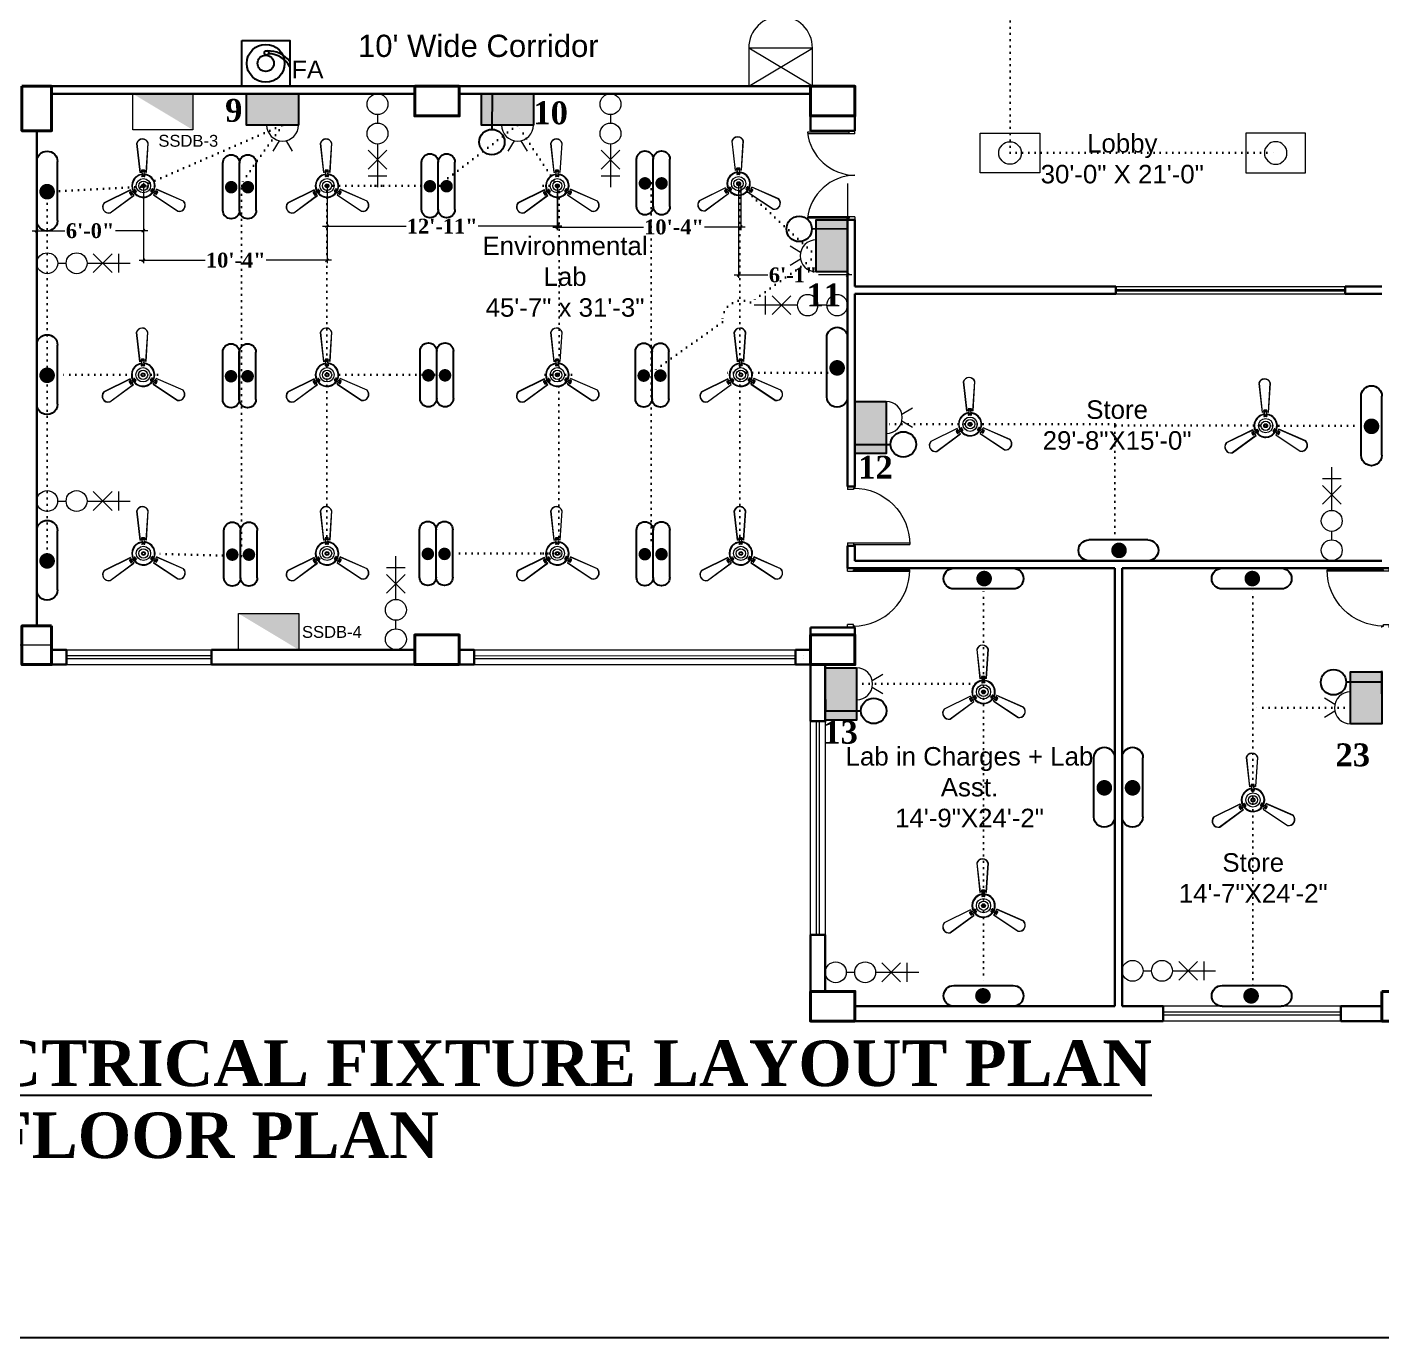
# Model space of a CAD drawing. Header units: inches. Extents: x -12 to 20935469, y -1604 to 24729220.
# Drawn here: x 20824225 to 20825139, y 24660255 to 24661139 of the extents above; entities that cross this region are included whole.
import ezdxf

# ---------------------------------------------------------------- set-up
doc = ezdxf.new("R2010")
doc.units = ezdxf.units.IN
doc.header["$LTSCALE"] = 0.03
doc.header["$MEASUREMENT"] = 0
doc.header["$PDMODE"] = 32
doc.header["$PDSIZE"] = 15
for name, pattern in [('ACAD_ISO02W100', [15, 12, -3]), ('ACAD_ISO08W100', [36, 24, -3, 6, -3]), ('DOT', [0.25, 0, -0.25])]:
    doc.linetypes.add(name, pattern=pattern)
for name, color, linetype, lineweight in [('0-elect.fixture-3 fan', 200, 'Continuous', 20), ('2', 7, 'Continuous', 9), ('CL BOX', 90, 'ACAD_ISO02W100', 0), ('column', 1, 'Continuous', 40), ('Dimiention', 75, 'Continuous', 18), ('Door', 7, 'Continuous', 18), ('DOUBLE LIGHT', 210, 'Continuous', 0), ('E-CF', 4, 'Continuous', 30), ('Grid Line', 252, 'Continuous', 18), ('line', 7, 'Continuous', 9), ('Main Wall', 7, 'Continuous', 30), ('wind.', 150, 'Continuous', 20)]:
    doc.layers.add(name, color=color, linetype=linetype, lineweight=lineweight)
for name, color, linetype in [('DIM TEXT 2025', 7, 'Continuous'), ('fire alarm', 10, 'Continuous'), ('FUR', 251, 'Continuous'), ('H', 154, 'Continuous'), ('QP TEX', 7, 'Continuous'), ('SB TEXT', 215, 'DOT'), ('SSDB TXT', 7, 'Continuous'), ('TEXT', 7, 'Continuous'), ('w', 188, 'DOT')]:
    doc.layers.add(name, color=color, linetype=linetype)
doc.styles.add('2', font='swisscl.ttf')
doc.styles.add('RomanS', font='arial.ttf', dxfattribs={"height": 12})
doc.styles.get("Standard").update_dxf_attribs({"font": 'timesbd.ttf'})
doc.dimstyles.new('Standard 8', dxfattribs={"dimtxt": 7, "dimasz": 2, "dimexe": 2, "dimexo": 2, "dimgap": 2, "dimtad": 0, "dimdec": 0, "dimzin": 3, "dimdsep": 46, "dimlunit": 4, "dimtxsty": 'Standard', "dimblk": 'OBLIQUE', "dimcen": 3, "dimdle": 3, "dimclrd": 256, "dimclre": 256, "dimclrt": 256, "dimadec": 0, "dimazin": 0, "dimtfac": 1, "dimtdec": 0, "dimtix": 1, "dimtofl": 0, "dimtmove": 0, "dimatfit": 0, "dimldrblk": 'OBLIQUE', "dimfxl": 1, "dimtolj": 1, "dimtzin": 0, "dimlwd": -1, "dimlwe": -1, "dimarcsym": 0})

# ---------------------------------------------------------------- blocks, each defined once
blk = doc.blocks.new('$D40')
at = {"layer": 'Door'}
for p, q in [((1, 4), (1, 42)), ((2, 0), (2, 41.99)), ((1, 5), (0, 5)), ((2, 0), (0, 0)), ((2, 4), (1, 4)), ((39, 4), (38, 4)), ((38, 4), (38, 0)), ((40, 0), (38, 0)), ((40, 5), (38.99, 5)), ((39, 5), (39, 4))]:
    blk.add_line(p, q, dxfattribs=at)
blk.add_arc((1, 4), 38, 0, 90, dxfattribs=at)
blk = doc.blocks.new('A$C36295410')
at = {"layer": 'Door'}
for p, q in [((1, 4), (1, 32)), ((2, 0), (2, 31.98)), ((58, 0), (58, 31.98)), ((59, 4), (59, 32)), ((1, 5), (0, 5)), ((2, 4), (1, 4)), ((58, 4), (59, 4)), ((59, 5), (60, 5)), ((2, 0), (0, 0)), ((58, 0), (60, 0))]:
    blk.add_line(p, q, dxfattribs=at)
for centre, start, end in [((-2.53, -0.34), 0.59063, 83.77826), ((62.53, -0.34), 96.22174, 179.40937)]:
    blk.add_arc(centre, 32.53, start, end, dxfattribs=at)
blk = doc.blocks.new('GRID')
at = {"layer": 'Grid Line', "color": 252, "linetype": 'ACAD_ISO08W100', "lineweight": 9, "ltscale": 80, "true_color": 0x939598}
blk.add_line((20820332.25, 24638499.48), (20819943.28, 24638499.48), dxfattribs=at)
blk = doc.blocks.new('E-CF')
at = {"layer": '0-elect.fixture-3 fan', "color": 230, "linetype": 'ByBlock', "lineweight": 13, "ltscale": 5}
for p, q in [((-1.45, 6.53), (-2.38, 20.87)), ((-1.35, 6.55), (-2.29, 20.85)), ((3.24, 20.73), (1.65, 6.48)), ((3.34, 20.73), (1.74, 6.45)), ((-19.63, -7.46), (-6.46, -1.71)), ((-19.57, -7.54), (-6.43, -1.8)), ((-4.99, -4.44), (-16.92, -12.4)), ((-4.93, -4.51), (-16.88, -12.49)), ((16.28, -13.26), (4.71, -4.73)), ((16.32, -13.17), (4.78, -4.66)), ((6.34, -2.1), (19.2, -8.44)), ((6.37, -2.01), (19.25, -8.36))]:
    blk.add_line(p, q, dxfattribs=at)
at = {"layer": '0-elect.fixture-3 fan', "color": 232, "linetype": 'ByBlock', "lineweight": 13, "ltscale": 5}
for p, q in [((-0.33, 6.68), (-0.62, 7.28)), ((-0.29, 7.46), (-0.15, 7.2)), ((-0.02, 6.87), (0.23, 7.01)), ((0.48, 7.43), (0.62, 7.18)), ((0.63, 6.66), (0.96, 7.25)), ((-0.35, 5.43), (-0.66, 4.81)), ((-0.35, 4.97), (-0.22, 4.72)), ((0.04, 5.2), (0.29, 5.33)), ((0.42, 4.9), (0.56, 4.65)), ((0.6, 5.41), (0.87, 4.78)), ((-6.08, -2.77), (-6.75, -2.79)), ((-6.68, -3.29), (-6.53, -3.05)), ((-6.31, -3.97), (-6.16, -3.73)), ((-5.94, -3.44), (-6.18, -3.29)), ((-5.62, -3.61), (-6, -4.17)), ((-4.99, -2.18), (-4.57, -1.62)), ((-4.52, -2.55), (-4.76, -2.41)), ((-4.53, -3.01), (-3.84, -2.97)), ((-4.46, -2.08), (-4.31, -1.83)), ((-4.13, -2.78), (-3.98, -2.54)), ((4.38, -3.22), (3.69, -3.14)), ((4.03, -2.81), (3.74, -2.8)), ((4.47, -2.17), (4.18, -2.17)), ((4.47, -2.63), (4.47, -2.91)), ((4.87, -2.41), (4.49, -1.83)), ((5.44, -3.87), (5.79, -4.45)), ((6.19, -4.13), (5.9, -4.12)), ((5.94, -3.05), (6.61, -3.1)), ((5.95, -3.42), (5.94, -3.7)), ((6.6, -3.47), (6.31, -3.46))]:
    blk.add_line(p, q, dxfattribs=at)
at = {"layer": '0-elect.fixture-3 fan', "color": 5, "lineweight": 13}
blk.add_line((0, 0), (0, 0), dxfattribs=at)
at = {"layer": '0-elect.fixture-3 fan', "color": 230, "linetype": 'ByBlock', "lineweight": 13, "ltscale": 5, "extrusion": (0, 0, -1)}
for centre, major_axis, start_param, end_param in [((0.46, 19.91), (-2.12, 2.12), 5.823867, 8.359631), ((0.46, 19.91), (-2.05, 2.05), 5.830329, 8.353169), ((0, 0), (4.72, 4.72), -1.003222, -0.833722), ((0, 0), (4.72, 4.72), -0.690743, -0.521244), ((0, 0), (-4.05, 4.05), 5.068563, 7.021343), ((0, 0), (-3.85, 3.85), 5.085186, 7.003917), ((0, 0), (-4.05, 4.05), 0.879773, 2.832553), ((0, 0), (-3.85, 3.85), 0.896396, 2.815126), ((0, 0), (-4.72, 4.72), 5.068843, 5.238343), ((0, 0), (4.72, 4.72), 3.185569, 3.355068), ((0, 0), (4.05, 4.05), 1.403372, 3.356151), ((0, 0), (-3.85, 3.85), 2.990791, 4.909522), ((0, 0), (4.72, 4.72), 1.403652, 1.573151), ((0, 0), (-4.72, 4.72), 2.66197, 2.831469), ((-17.47, -9.55), (-2.12, 2.12), 3.729471, 6.265236), ((-17.47, -9.55), (-2.05, 2.05), 3.735934, 6.258773), ((17, -10.35), (-2.12, 2.12), 1.635076, 4.170841), ((17, -10.35), (2.05, 2.05), 0.070743, 2.593582)]:
    blk.add_ellipse(centre, major_axis=major_axis, ratio=1, start_param=start_param, end_param=end_param, dxfattribs=at)
at = {"layer": '0-elect.fixture-3 fan', "color": 232, "linetype": 'ByBlock', "lineweight": 13, "ltscale": 5, "extrusion": (0, 0, -1)}
for centre, major_axis, start_param, end_param in [((-0.41, 7.39), (-0.169, 0.169), 5.038692, 7.013305), ((0, 0), (5.4, 5.4), -0.840677, -0.683789), ((-0.22, 7.33), (0.101, 0.101), 3.926991, 10.210176), ((-2.18, 6.1), (-1.37, 1.37), 2.052913, 2.705807), ((0.11, 6.94), (0.101, 0.101), 3.926991, 10.210176), ((0.55, 7.31), (0.101, 0.101), 3.926991, 10.210176), ((2.58, 5.99), (1.46, 1.46), 3.643048, 4.257264), ((0.75, 7.36), (-0.169, 0.169), 0.887007, 2.86162), ((-0.44, 4.71), (0.169, 0.169), 2.26283, 4.381754), ((-0.28, 4.84), (0.101, 0.101), 3.926991, 10.210176), ((0, 0), (3.17, 3.17), -0.878763, -0.645703), ((0.17, 5.27), (0.101, 0.101), 3.926991, 10.210176), ((0.49, 4.78), (0.101, 0.101), 3.926991, 10.210176), ((0.66, 4.68), (0.169, 0.169), 0.376965, 2.49589), ((-6.75, -3.02), (0.169, 0.169), 3.505001, 5.479614), ((0, 0), (-5.4, 5.4), 4.91891, 5.075797), ((-6.6, -3.17), (0.101, 0.101), 3.926991, 10.210176), ((-6.19, -4.04), (0.169, 0.169), 1.373501, 3.348114), ((-6.24, -3.85), (0.101, 0.101), 3.926991, 10.210176), ((-6.06, -3.36), (0.101, 0.101), 3.926991, 10.210176), ((-6.47, -0.75), (1.46, 1.46), 1.548653, 2.162869), ((-4.19, -4.93), (-1.37, 1.37), 6.241703, 6.894597), ((-4.64, -2.48), (-0.101, 0.101), 5.497787, 11.780972), ((-4.38, -1.76), (-0.169, 0.169), 6.136552, 8.255476), ((-4.38, -1.96), (-0.101, 0.101), 5.497787, 11.780972), ((-4.05, -2.66), (0.101, 0.101), 3.926991, 10.210176), ((0, 0), (-3.17, 3.17), 4.880824, 5.113884), ((-3.86, -2.73), (0.169, 0.169), 0.168435, 2.287359), ((3.72, -2.9), (0.169, 0.169), 2.471361, 4.590285), ((0, 0), (-3.17, 3.17), 2.786429, 3.019489), ((3.89, -2.81), (0.101, 0.101), 3.926991, 10.210176), ((4.29, -1.97), (-0.169, 0.169), 5.928021, 8.046946), ((4.33, -2.17), (0.101, 0.101), 3.926991, 10.210176), ((4.47, -2.77), (0.101, 0.101), 3.926991, 10.210176), ((3.89, -5.22), (-1.46, 1.46), 1.025054, 1.63927), ((6.36, -1.16), (1.37, 1.37), 2.576511, 3.229406), ((6, -4.32), (-0.169, 0.169), 2.981402, 4.956015), ((5.95, -3.56), (-0.101, 0.101), 5.497787, 11.780972), ((6.05, -4.13), (0.101, 0.101), 3.926991, 10.210176), ((0, 0), (-5.4, 5.4), 2.824515, 2.981402), ((6.45, -3.47), (-0.101, 0.101), 5.497787, 11.780972), ((6.6, -3.33), (-0.169, 0.169), 0.849902, 2.824515)]:
    blk.add_ellipse(centre, major_axis=major_axis, ratio=1, start_param=start_param, end_param=end_param, dxfattribs=at)
at = {"layer": '0-elect.fixture-3 fan', "linetype": 'ByBlock', "lineweight": 13, "ltscale": 5, "extrusion": (0, 0, -1)}
blk.add_ellipse((0.01, 0.03), major_axis=(-2.47, 2.47), ratio=1, start_param=5.497787, end_param=11.780972, dxfattribs=at)
at = {"layer": '0-elect.fixture-3 fan', "color": 200, "linetype": 'ByBlock', "lineweight": 13, "ltscale": 5, "extrusion": (0, 0, -1)}
blk.add_ellipse((0, 0), major_axis=(-1.61, 1.61), ratio=1, start_param=5.497787, end_param=11.780972, dxfattribs=at)
at = {"layer": '0-elect.fixture-3 fan', "color": 190, "linetype": 'ByBlock', "lineweight": 13, "ltscale": 5, "extrusion": (0, 0, -1)}
for major_axis, start_param, end_param in [((0.666, 0.666), 3.926991, 10.210176), ((-0.461, 0.461), 5.497787, 11.780972)]:
    blk.add_ellipse((0, 0), major_axis=major_axis, ratio=1, start_param=start_param, end_param=end_param, dxfattribs=at)
blk = doc.blocks.new('FDDF')
at = {"layer": 'line', "color": 6, "linetype": 'Continuous', "lineweight": 25, "ltscale": 50}
for p, q in [((7351582.6, 3307777.3), (7351582.6, 3307351.8)), ((7351732.3, 3307777.3), (7351732.3, 3307351.8))]:
    blk.add_line(p, q, dxfattribs=at)
at = {"layer": 'line', "color": 6, "linetype": 'Continuous', "lineweight": 40, "ltscale": 50, "const_width": 56.1}
blk.add_lwpolyline([(7351657.4, 3307596.9, 1), (7351657.4, 3307540.8, 1)], format="xyb", close=True, dxfattribs=at)
at = {"layer": 'line', "color": 6, "linetype": 'Continuous', "lineweight": 25, "ltscale": 50}
for centre, start, end in [((7351657.4, 3307777.3), 0, 180), ((7351657.4, 3307351.8), 180, 0)]:
    blk.add_arc(centre, 74.8, start, end, dxfattribs=at)
blk = doc.blocks.new('GGGGTG')
at = {"layer": 'line', "color": 5, "lineweight": -3, "xscale": -0.05365266185709679, "yscale": 0.05365266185709679, "zscale": 0.05365266185709679, "rotation": 270}
for p in [(11622999.06, 1222003.23), (11622999.06, 1221995.2)]:
    blk.add_blockref('FDDF', p, dxfattribs=at)
blk = doc.blocks.new('fgftrfteter')
at = {"layer": 'Dimiention', "color": 4, "ltscale": 50}
for p, q in [((4580895, 2288123), (4580808, 2288269)), ((4580989, 2288123), (4581076, 2288269)), ((4580720, 2287906), (4581164, 2287906))]:
    blk.add_line(p, q, dxfattribs=at)
blk.add_arc((4580942, 2287906), 222, 0, 180, dxfattribs=at)
blk = doc.blocks.new('2PIN')
at = {"layer": 'H', "true_color": 0x000000, "transparency": 33554567}
h = blk.add_hatch(color=18, dxfattribs=at)
h.dxf.hatch_style = 1
h.paths.add_polyline_path([(20823027, 24658981.2), (20822972.3, 24658981.2), (20822972.3, 24658948.3), (20823027, 24658948.3)])
blk.add_lwpolyline([(20822972.3, 24658981.2), (20823027, 24658981.2), (20823027, 24658948.3), (20822972.3, 24658948.3)], close=True)
at = {"layer": '2', "color": 6, "lineweight": 25, "transparency": 33554648, "xscale": 0.07559514081214198, "yscale": 0.07559514081214198, "zscale": 0.07559514081214198}
blk.add_blockref('fgftrfteter', (20476692.1, 24486026.6), dxfattribs=at)
blk = doc.blocks.new('bulb')
at = {"layer": 'line', "color": 4, "lineweight": 25, "ltscale": 50}
for p, q in [((20823168.7, 24658803.9), (20823168.7, 24658777.6)), ((20823168.7, 24658790.8), (20823209.9, 24658790.8))]:
    blk.add_line(p, q, dxfattribs=at)
blk.add_circle((20823224.6, 24658790.8), 14.7, dxfattribs=at)
blk = doc.blocks.new('_Oblique')
at = {"color": 0, "linetype": 'ByBlock', "lineweight": -2}
blk.add_line((-0.5, -0.5), (0.5, 0.5), dxfattribs=at)
blk = doc.blocks.new('*D97')
at = {"layer": 'Defpoints', "color": 0, "transparency": 16777216}
for p in [(20824231.87, 24661034.38), (20824303.87, 24661034.38), (20824231.87, 24661002.08)]:
    blk.add_point(p, dxfattribs=at)
at = {"layer": 'DIM TEXT 2025', "lineweight": 0, "transparency": 16777216}
for p, q in [((20824231.87, 24661034.38), (20824231.87, 24661000.08)), ((20824303.87, 24661034.38), (20824303.87, 24661000.08)), ((20824228.87, 24661002.08), (20824250.78, 24661002.08)), ((20824306.87, 24661002.08), (20824284.96, 24661002.08))]:
    blk.add_line(p, q, dxfattribs=at)
at = {"layer": 'DIM TEXT 2025', "lineweight": 0, "transparency": 16777216, "xscale": 2, "yscale": 2, "zscale": 2, "rotation": 180}
blk.add_blockref('_Oblique', (20824231.87, 24661002.08), dxfattribs=at)
at = {"layer": 'DIM TEXT 2025', "lineweight": 0, "transparency": 16777216, "xscale": 2, "yscale": 2, "zscale": 2}
blk.add_blockref('_Oblique', (20824303.87, 24661002.08), dxfattribs=at)
at = {"layer": 'DIM TEXT 2025', "lineweight": 0, "transparency": 16777216, "insert": (20824267.87, 24661002.08), "char_height": 10, "attachment_point": 5}
blk.add_mtext('\\A1;6\'-0"', dxfattribs=at)
blk = doc.blocks.new('*D270')
at = {"layer": 'Defpoints', "color": 0, "transparency": 16777216}
for p in [(20824705.37, 24661033.88), (20824778.87, 24661033.88), (20824778.87, 24660972.27)]:
    blk.add_point(p, dxfattribs=at)
at = {"layer": 'DIM TEXT 2025', "lineweight": 0, "transparency": 16777216}
for p, q in [((20824705.37, 24661033.88), (20824705.37, 24660970.27)), ((20824778.87, 24661033.88), (20824778.87, 24660970.27)), ((20824702.37, 24660972.27), (20824725.03, 24660972.27)), ((20824781.87, 24660972.27), (20824759.21, 24660972.27))]:
    blk.add_line(p, q, dxfattribs=at)
at = {"layer": 'DIM TEXT 2025', "lineweight": 0, "transparency": 16777216, "xscale": 2, "yscale": 2, "zscale": 2, "rotation": 180}
blk.add_blockref('_Oblique', (20824705.37, 24660972.27), dxfattribs=at)
at = {"layer": 'DIM TEXT 2025', "lineweight": 0, "transparency": 16777216, "xscale": 2, "yscale": 2, "zscale": 2}
blk.add_blockref('_Oblique', (20824778.87, 24660972.27), dxfattribs=at)
at = {"layer": 'DIM TEXT 2025', "lineweight": 0, "transparency": 16777216, "insert": (20824742.12, 24660972.27), "char_height": 10, "attachment_point": 5}
blk.add_mtext('\\A1;6\'-1"', dxfattribs=at)
blk = doc.blocks.new('*D98')
at = {"layer": 'Defpoints', "color": 0, "transparency": 16777216}
for p in [(20824303.87, 24661032.44), (20824427.72, 24661032.44), (20824427.72, 24660982.24)]:
    blk.add_point(p, dxfattribs=at)
at = {"layer": 'DIM TEXT 2025', "lineweight": 0, "transparency": 16777216}
for p, q in [((20824303.87, 24661032.44), (20824303.87, 24660980.24)), ((20824427.72, 24661032.44), (20824427.72, 24660980.24)), ((20824300.87, 24660982.24), (20824345.59, 24660982.24)), ((20824430.72, 24660982.24), (20824386.74, 24660982.24))]:
    blk.add_line(p, q, dxfattribs=at)
at = {"layer": 'DIM TEXT 2025', "lineweight": 0, "transparency": 16777216, "xscale": 2, "yscale": 2, "zscale": 2, "rotation": 180}
blk.add_blockref('_Oblique', (20824303.87, 24660982.24), dxfattribs=at)
at = {"layer": 'DIM TEXT 2025', "lineweight": 0, "transparency": 16777216, "xscale": 2, "yscale": 2, "zscale": 2}
blk.add_blockref('_Oblique', (20824427.72, 24660982.24), dxfattribs=at)
at = {"layer": 'DIM TEXT 2025', "lineweight": 0, "transparency": 16777216, "insert": (20824366.17, 24660982.24), "char_height": 10, "attachment_point": 5}
blk.add_mtext('\\A1;10\'-4"', dxfattribs=at)
blk = doc.blocks.new('*D99')
at = {"layer": 'Defpoints', "color": 0, "transparency": 16777216}
for p in [(20824427.72, 24661032.44), (20824583.09, 24661032.44), (20824583.09, 24661005.21)]:
    blk.add_point(p, dxfattribs=at)
at = {"layer": 'DIM TEXT 2025', "lineweight": 0, "transparency": 16777216}
for p, q in [((20824427.72, 24661032.44), (20824427.72, 24661003.21)), ((20824583.09, 24661032.44), (20824583.09, 24661003.21)), ((20824424.72, 24661005.21), (20824481.13, 24661005.21)), ((20824586.09, 24661005.21), (20824529.68, 24661005.21))]:
    blk.add_line(p, q, dxfattribs=at)
at = {"layer": 'DIM TEXT 2025', "lineweight": 0, "transparency": 16777216, "xscale": 2, "yscale": 2, "zscale": 2, "rotation": 180}
blk.add_blockref('_Oblique', (20824427.72, 24661005.21), dxfattribs=at)
at = {"layer": 'DIM TEXT 2025', "lineweight": 0, "transparency": 16777216, "xscale": 2, "yscale": 2, "zscale": 2}
blk.add_blockref('_Oblique', (20824583.09, 24661005.21), dxfattribs=at)
at = {"layer": 'DIM TEXT 2025', "lineweight": 0, "transparency": 16777216, "insert": (20824505.41, 24661005.21), "char_height": 10, "attachment_point": 5}
blk.add_mtext('\\A1;12\'-11"', dxfattribs=at)
blk = doc.blocks.new('*D100')
at = {"layer": 'Defpoints', "color": 0, "transparency": 16777216}
for p in [(20824583.06, 24661032.44), (20824706.87, 24661032.44), (20824706.87, 24661004.58)]:
    blk.add_point(p, dxfattribs=at)
at = {"layer": 'DIM TEXT 2025', "lineweight": 0, "transparency": 16777216}
for p, q in [((20824583.06, 24661032.44), (20824583.06, 24661002.58)), ((20824706.87, 24661032.44), (20824706.87, 24661002.58)), ((20824580.06, 24661004.58), (20824641.22, 24661004.58)), ((20824709.87, 24661004.58), (20824682.38, 24661004.58))]:
    blk.add_line(p, q, dxfattribs=at)
at = {"layer": 'DIM TEXT 2025', "lineweight": 0, "transparency": 16777216, "xscale": 2, "yscale": 2, "zscale": 2, "rotation": 180}
blk.add_blockref('_Oblique', (20824583.06, 24661004.58), dxfattribs=at)
at = {"layer": 'DIM TEXT 2025', "lineweight": 0, "transparency": 16777216, "xscale": 2, "yscale": 2, "zscale": 2}
blk.add_blockref('_Oblique', (20824706.87, 24661004.58), dxfattribs=at)
at = {"layer": 'DIM TEXT 2025', "lineweight": 0, "transparency": 16777216, "insert": (20824661.8, 24661004.58), "char_height": 10, "attachment_point": 5}
blk.add_mtext('\\A1;10\'-4"', dxfattribs=at)
blk = doc.blocks.new('U7TYT')
at = {"layer": 'Dimiention', "ltscale": 50, "transparency": 33554590}
h = blk.add_hatch(color=253, dxfattribs=at)
h.dxf.hatch_style = 1
h.paths.add_polyline_path([(7347319.5, 3290479.6), (7346977, 3290273.9), (7347319.5, 3290273.9)])
at = {"layer": 'Dimiention', "color": 4, "ltscale": 50}
blk.add_lwpolyline([(7347319.5, 3290273.9), (7347319.5, 3290479.6), (7346977, 3290479.6), (7346977, 3290273.9)], close=True, dxfattribs=at)
blk = doc.blocks.new('gy')
at = {"layer": 'Dimiention', "color": 18, "ltscale": 50, "true_color": 0x000000}
for p, q in [((3543686.26, 5183217.13), (3543686.26, 5183211.14)), ((3543688.4, 5183217.13), (3543694.39, 5183211.14)), ((3543694.39, 5183217.13), (3543688.4, 5183211.14)), ((3543696.38, 5183214.14), (3543682.58, 5183214.14)), ((3543705.77, 5183214.14), (3543703.06, 5183214.14))]:
    blk.add_line(p, q, dxfattribs=at)
for centre in [(3543699.72, 5183214.14), (3543709.11, 5183214.14)]:
    blk.add_circle(centre, 3.34, dxfattribs=at)
blk = doc.blocks.new('GGGFGFG')
at = {"layer": 'line', "color": 4, "ltscale": 50}
for p, q in [((7356688.2, 3293208.1), (7357003, 3293208.1)), ((7356688.2, 3292998.4), (7356688.2, 3293208.1)), ((7357003, 3293208.1), (7357003, 3292998.4)), ((7357003, 3292998.4), (7356688.2, 3292998.4))]:
    blk.add_line(p, q, dxfattribs=at)
blk.add_circle((7356845.6, 3293103.2), 59.6, dxfattribs=at)
blk = doc.blocks.new('JIJUUU')
at = {"layer": 'Dimiention', "color": 4, "ltscale": 50}
for p, q in [((7358869.5, 3293274.4), (7359075.2, 3293616.9)), ((7358869.5, 3293616.9), (7359075.2, 3293274.4))]:
    blk.add_line(p, q, dxfattribs=at)
blk.add_lwpolyline([(7359075.2, 3293616.9), (7358869.5, 3293616.9), (7358869.5, 3293274.4), (7359075.2, 3293274.4)], close=True, dxfattribs=at)
blk.add_arc((7359075.2, 3293445.7), 171.3, 270, 90, dxfattribs=at)
blk = doc.blocks.new('fire alrm')
at = {"layer": 'fire alarm'}
blk.add_lwpolyline([(20824372.37, 24663295.02), (20824404.8, 24663295.02), (20824404.8, 24663264.04), (20824372.37, 24663264.04)], close=True, dxfattribs=at)
at = {"layer": 'fire alarm', "ltscale": 50}
for centre, radius in [((20824388.59, 24663279.53), 12.75), ((20824388.58, 24663279.53), 5.49)]:
    blk.add_circle(centre, radius, dxfattribs=at)
at = {"layer": 'fire alarm'}
blk.add_circle((20824389.11, 24663286.53), 1.46, dxfattribs=at)
for centre, radius, start, end in [((20824390.38, 24663269.56), 18.31, 38.0837, 92.10277), ((20824390.4, 24663269.89), 16.11, 26.61592, 89.70005)]:
    blk.add_arc(centre, radius, start, end, dxfattribs=at)
at = {"insert": (20824406.14, 24663281.42), "char_height": 12, "attachment_point": 1, "style": 'RomanS'}
blk.add_mtext_dynamic_manual_height_columns('FA', width=21.6697, gutter_width=60, heights=[0], dxfattribs=at)

msp = doc.modelspace()

# ---------------------------------------------------------------- linework, layer by layer
at = {"layer": 'column', "lineweight": 40, "ltscale": 20}
for points in [[(20824221.87, 24661099.53), (20824241.87, 24661099.53), (20824241.87, 24661069.53), (20824221.87, 24661069.53)], [(20824486.87, 24661099.53), (20824486.87, 24661079.53), (20824516.87, 24661079.53), (20824516.87, 24661099.53)], [(20824753.87, 24661099.53), (20824753.87, 24661079.53), (20824783.87, 24661079.53), (20824783.87, 24661099.53)], [(20824241.87, 24660735.54), (20824221.87, 24660735.54), (20824221.87, 24660709.54), (20824241.87, 24660709.54)], [(20824516.87, 24660709.54), (20824516.87, 24660729.54), (20824486.87, 24660729.54), (20824486.87, 24660709.54)], [(20824753.87, 24660729.53), (20824753.87, 24660709.53), (20824783.87, 24660709.53), (20824783.87, 24660729.53)], [(20824753.87, 24660489.07), (20824753.87, 24660469.07), (20824783.87, 24660469.07), (20824783.87, 24660489.07)], [(20825139.37, 24660489.07), (20825139.37, 24660469.07), (20825169.37, 24660469.07), (20825169.37, 24660489.07)]]:
    msp.add_lwpolyline(points, close=True, dxfattribs=at)
at = {"layer": 'Defpoints'}
msp.add_lwpolyline([(20823799.37, 24661820.28), (20826238.23, 24661820.28), (20826238.23, 24660255.41), (20823799.37, 24660255.41)], close=True, dxfattribs=at)
at = {"layer": 'Main Wall'}
for p, q in [((20824231.87, 24661099.51), (20824221.87, 24661099.51)), ((20824753.87, 24661079.53), (20824753.87, 24661069.53)), ((20824783.87, 24661069.53), (20824783.87, 24661079.53)), ((20824231.87, 24660735.54), (20824231.87, 24661069.54)), ((20824783.87, 24661069.53), (20824753.87, 24661069.53)), ((20824778.87, 24660829.53), (20824778.87, 24661009.53)), ((20824783.87, 24661009.53), (20824778.87, 24661009.53)), ((20824783.87, 24660964.53), (20824783.87, 24661009.53)), ((20824783.87, 24660964.53), (20824959.84, 24660964.53)), ((20824959.84, 24660959.53), (20824959.84, 24660964.53)), ((20825114.55, 24660964.53), (20825139.37, 24660964.53)), ((20825114.55, 24660959.53), (20825114.55, 24660964.53)), ((20824783.87, 24660829.53), (20824783.87, 24660959.53)), ((20824783.87, 24660959.53), (20824959.84, 24660959.53)), ((20825114.55, 24660959.53), (20825139.37, 24660959.53)), ((20824778.87, 24660829.53), (20824783.87, 24660829.53)), ((20824778.87, 24660779.53), (20824778.87, 24660789.53)), ((20824778.87, 24660789.53), (20824783.87, 24660789.53)), ((20824783.87, 24660789.53), (20824783.87, 24660779.53)), ((20824778.87, 24660774.53), (20824778.87, 24660779.53)), ((20824778.87, 24660774.53), (20824959.12, 24660774.53)), ((20824783.87, 24660779.53), (20825139.37, 24660779.53)), ((20824959.12, 24660774.53), (20824959.12, 24660479.07)), ((20824964.12, 24660774.53), (20825144.37, 24660774.53)), ((20824964.12, 24660774.53), (20824964.12, 24660479.07)), ((20824753.87, 24660729.53), (20824753.87, 24660734.53)), ((20824753.87, 24660734.53), (20824783.87, 24660734.53)), ((20824783.87, 24660729.53), (20824783.87, 24660734.53)), ((20824349.87, 24660719.54), (20824486.87, 24660719.54)), ((20824349.87, 24660719.54), (20824349.87, 24660709.55)), ((20824349.87, 24660709.55), (20824486.87, 24660709.54)), ((20824753.87, 24660671.3), (20824753.87, 24660709.53)), ((20824763.87, 24660671.3), (20824763.87, 24660709.53)), ((20824753.87, 24660671.3), (20824763.87, 24660671.3)), ((20824753.87, 24660489.07), (20824753.87, 24660527.3)), ((20824753.87, 24660527.3), (20824763.87, 24660527.3)), ((20824763.87, 24660489.07), (20824763.87, 24660527.3)), ((20824959.12, 24660479.07), (20824783.87, 24660479.07)), ((20824991.74, 24660479.07), (20824964.12, 24660479.07)), ((20824991.74, 24660479.07), (20824991.74, 24660469.07)), ((20825139.37, 24660479.07), (20825111.74, 24660479.07)), ((20825111.74, 24660479.07), (20825111.74, 24660469.07)), ((20824991.74, 24660469.07), (20824783.87, 24660469.07)), ((20825139.37, 24660469.07), (20825111.74, 24660469.07))]:
    msp.add_line(p, q, dxfattribs=at)
for points in [[(20824241.87, 24661099.53), (20824486.87, 24661099.53)], [(20824241.87, 24661094.53), (20824486.87, 24661094.53)], [(20824516.87, 24661099.53), (20824753.87, 24661099.53)], [(20824516.87, 24661094.53), (20824753.87, 24661094.53)]]:
    msp.add_lwpolyline(points, dxfattribs=at)
for points in [[(20824241.87, 24660719.54), (20824251.87, 24660719.54), (20824251.87, 24660709.55), (20824241.87, 24660709.55)], [(20824516.87, 24660719.54), (20824526.87, 24660719.54), (20824526.87, 24660709.55), (20824516.87, 24660709.55)], [(20824743.87, 24660719.53), (20824753.87, 24660719.53), (20824753.87, 24660709.54), (20824743.87, 24660709.54)]]:
    msp.add_lwpolyline(points, close=True, dxfattribs=at)
at = {"layer": 'w', "linetype": 'DOT', "lineweight": 30, "ltscale": 550, "transparency": 33554661}
for p, q in [((20824888.48, 24661054.56), (20824888.68, 24661159.96)), ((20824303.87, 24661032.44), (20824397.76, 24661073.4)), ((20824397.76, 24661073.4), (20824368.7, 24661032.39)), ((20824556.25, 24661073.41), (20824502.59, 24661032.39, 10)), ((20824583.06, 24661032.39), (20824556.25, 24661073.41)), ((20824888.48, 24661054.56), (20825067.71, 24661054.56)), ((20824238.95, 24661028.61), (20824238.8, 24660780.64)), ((20824238.88, 24661028.46), (20824313.54, 24661032.39)), ((20824357.47, 24661032.39), (20824377.58, 24661032.39)), ((20824370.11, 24661030.67), (20824369.96, 24660782.7)), ((20824427.67, 24661032.75), (20824427.51, 24660784.77)), ((20824427.72, 24661032.44), (20824513.98, 24661032.41)), ((20824460.28, 24661032.39), (20824469.95, 24661032.39)), ((20824469.95, 24661032.39), (20824479.61, 24661032.39)), ((20824573.43, 24661032.39), (20824583.06, 24661032.39)), ((20824584.29, 24661032.36), (20824584.14, 24660784.39)), ((20824646.34, 24661034.28), (20824646.34, 24660786.31)), ((20824757.75, 24660985.15), (20824705.37, 24661033.88)), ((20824706.23, 24661032.84), (20824706.23, 24660784.87)), ((20824757.75, 24660985.15), (20824713.35, 24660953.75)), ((20824694.45, 24660940.38), (20824646.34, 24660906.35)), ((20824313.25, 24660904.94), (20824245.89, 24660905.03)), ((20824469.96, 24660904.9), (20824427.72, 24660904.92)), ((20824512.94, 24660904.89), (20824469.96, 24660904.9)), ((20824583.06, 24660904.86), (20824573.39, 24660904.87)), ((20824592.72, 24660904.86), (20824573.43, 24660904.86)), ((20824658.2, 24660906.35), (20824645.19, 24660906.35)), ((20824765.4, 24660906.35), (20824697.31, 24660906.35)), ((20824959.2, 24660871.61), (20824804.98, 24660871.61)), ((20824959.19, 24660869.99), (20824959.19, 24660793.55)), ((20824959.88, 24660870.73), (20825125.35, 24660870.6)), ((20824369.96, 24660782.7), (20824313.53, 24660784.16)), ((20824584.68, 24660784.41), (20824512.57, 24660784.47)), ((20824573.43, 24660784.41), (20824583.06, 24660784.41)), ((20824870.62, 24660691.07), (20824870.62, 24660760.51)), ((20825052.4, 24660493.09), (20825052.4, 24660760.51)), ((20824785, 24660696.48), (20824870.62, 24660696.48)), ((20824870.62, 24660546.9), (20824870.62, 24660691.07)), ((20825118.23, 24660680.31), (20825052.4, 24660680.31)), ((20824870.64, 24660546.93), (20824870.64, 24660493.09))]:
    msp.add_line(p, q, dxfattribs=at)
msp.add_arc((20824707.67, 24660941.74), 13.29, 64.67401, 185.86415, dxfattribs=at)
at = {"layer": 'wind.', "lineweight": 5}
for p, q in [((20824959.84, 24660964.53), (20825114.55, 24660964.53)), ((20824959.84, 24660962.53), (20825114.55, 24660962.53)), ((20824959.84, 24660961.53), (20825114.55, 24660961.53)), ((20824959.84, 24660959.53), (20825114.55, 24660959.53)), ((20824251.87, 24660719.54), (20824349.87, 24660719.54)), ((20824526.87, 24660719.54), (20824743.87, 24660719.54)), ((20824251.87, 24660715.54), (20824349.87, 24660715.54)), ((20824251.87, 24660713.54), (20824349.87, 24660713.54)), ((20824251.87, 24660709.55), (20824349.87, 24660709.55)), ((20824526.87, 24660715.54), (20824743.87, 24660715.53)), ((20824526.87, 24660713.54), (20824743.87, 24660713.53)), ((20824526.87, 24660709.55), (20824743.87, 24660709.54)), ((20824753.87, 24660527.3), (20824753.87, 24660671.3)), ((20824757.87, 24660527.3), (20824757.87, 24660671.3)), ((20824759.87, 24660527.3), (20824759.87, 24660671.3)), ((20824763.87, 24660671.3), (20824763.87, 24660527.3)), ((20825111.74, 24660479.07), (20824991.74, 24660479.07)), ((20825111.74, 24660475.07), (20824991.74, 24660475.07)), ((20825111.74, 24660473.07), (20824991.74, 24660473.07)), ((20825111.74, 24660469.07), (20824991.74, 24660469.07))]:
    msp.add_line(p, q, dxfattribs=at)
at = {"layer": 'wind.'}
for p, q in [((20824516.87, 24660715.54), (20824516.87, 24660715.54)), ((20824516.87, 24660713.54), (20824516.87, 24660713.54)), ((20824748.87, 24660715.53), (20824748.87, 24660715.53)), ((20824748.87, 24660713.53), (20824748.87, 24660713.53)), ((20824753.87, 24660715.53), (20824753.87, 24660715.53)), ((20824753.87, 24660713.53), (20824753.87, 24660713.53))]:
    msp.add_line(p, q, dxfattribs=at)

# ---------------------------------------------------------------- block references
msp.add_blockref('GRID', (3909.62, 22223.07))
for name, p, xscale, yscale, zscale, rotation in [('2PIN', (34212929.79, 40516028.63), 0.6429687876420657, 0.6429687876420657, 0.6429687876420657, 180), ('bulb', (6450445.96, 36842071.81), 0.5837749611745885, 0.5837749611745885, 0.5837749611745885, 269.9006897304193), ('2PIN', (34217356.87, 40512423.09), 0.6429687876420657, 0.6429687876420657, 0.6429687876420657, 179.9845726705111), ('bulb', (33001885.35, 39038375.65), 0.5837749611745884, 0.5837749611745884, 0.5837749611745884, 179.9161170599082), ('2PIN', (36679712.98, 11272453.11), 0.6429687876420657, 0.6429687876420657, 0.6429687876420657, 90), ('2PIN', (4969849.78, 38049408.22), 0.6429687876420657, 0.6429687876420657, 0.6429687876420657, 269.9999999881308), ('bulb', (8647677.39, 10283485.69), 0.5837749611745884, 0.5837749611745884, 0.5837749611745884, 359.9161170480389), ('2PIN', (4969829.78, 38049228.52), 0.6429687876420657, 0.6429687876420657, 0.6429687876420657, 269.9999999881308), ('bulb', (33002245.85, 39038069.91), 0.5837749611745884, 0.5837749611745884, 0.5837749611745884, 179.9161170599082), ('2PIN', (36680073.45, 11272148.28), 0.6429687876420657, 0.6429687876420657, 0.6429687876420657, 90), ('bulb', (8647657.39, 10283305.98), 0.5837749611745884, 0.5837749611745884, 0.5837749611745884, 359.9161170480389)]:
    msp.add_blockref(name, p, dxfattribs=dict(xscale=xscale, yscale=yscale, zscale=zscale, rotation=rotation))
at = {"layer": 'CL BOX', "color": 5, "transparency": 33554457, "xscale": 0.127552882082143, "yscale": 0.127552882082143, "zscale": 0.127552882082143}
msp.add_blockref('GGGFGFG', (19886501.62, 24241009.75), dxfattribs=at)
at = {"layer": 'CL BOX', "color": 5, "transparency": 33554457, "xscale": -0.127552882082143, "yscale": 0.127552882082143, "zscale": 0.127552882082143, "rotation": 359.9998993550784}
msp.add_blockref('GGGFGFG', (21763453.84, 24241008.11), dxfattribs=at)
at = {"layer": 'Dimiention', "yscale": 2.112111447955701, "zscale": 2.112111447955701}
for p, xscale, rotation in [((31771987.71, 17176378.9), 2.112111447955701, 89.99999999999999), ((31772144.85, 17176378.9), 2.112111447955701, 89.99999999999999), ((28308947.52, 35608506.11), 2.112111447955701, 180), ((13340063.23, 35608477.85), -2.112111447955701, 180), ((9877579.61, 32145495.17), 2.112111447955701, 270), ((28308947.5, 35608345.76), 2.112111447955701, 180), ((9876948.25, 32145435.18), 2.112111447955701, 270), ((28309479.5, 35608027.89), 2.112111447955701, 180), ((28309679.75, 35608028.91), 2.112111447955701, 180)]:
    msp.add_blockref('gy', p, dxfattribs=dict(at, xscale=xscale, rotation=rotation))
at = {"layer": 'Door', "xscale": -1}
for p, rotation in [((20824778.87, 24660789.53), 270), ((20825144.37, 24660774.53), 90)]:
    msp.add_blockref('$D40', p, dxfattribs=dict(at, rotation=rotation))
at = {"layer": 'Door', "rotation": 270}
msp.add_blockref('$D40', (20824778.87, 24660774.53), dxfattribs=at)
at = {"layer": 'DOUBLE LIGHT', "xscale": 1.398727522837716, "yscale": 1.398727522837716, "zscale": 1.398727522837716, "rotation": 270}
for p in [(18563695.39, 41166660.75), (18563416.29, 41166658.18), (18563550.34, 41166658.81), (18563416.14, 41166530.66), (18563549.3, 41166531.29), (18563694.56, 41166531.09), (18563417.01, 41166410.36), (18563548.93, 41166410.84), (18563695.34, 41166410.63)]:
    msp.add_blockref('GGGGTG', p, dxfattribs=at)
at = {"layer": 'E-CF', "xscale": -1.378879578969062, "yscale": 1.378879578969062, "zscale": 1.378879578969062}
for p in [(20824303.87, 24661032.44), (20824427.72, 24661032.44), (20824583.09, 24661032.44), (20824705.37, 24661033.88), (20824303.59, 24660904.92), (20824427.72, 24660904.92), (20824583.09, 24660904.92), (20824706.87, 24660904.92), (20824861.54, 24660871.58), (20825060.94, 24660870.61), (20824303.87, 24660784.47), (20824427.72, 24660784.47), (20824583.09, 24660784.47), (20824706.87, 24660784.47), (20824870.6, 24660691.07), (20825052.4, 24660618.19), (20824870.62, 24660546.9)]:
    msp.add_blockref('E-CF', p, dxfattribs=at)
at = {"layer": 'FUR', "rotation": 90.00000000000001}
msp.add_blockref('A$C36295410', (20824783.87, 24661009.53), dxfattribs=at)
at = {"layer": 'line', "color": 5}
for name, p, xscale, yscale, zscale, rotation in [('JIJUUU', (21237742.58, 23738273.26), 0.1254032671904461, 0.1254032671904461, 0.1254032671904461, 90), ('U7TYT', (19953409.39, 25051134.29), -0.1185378862922786, 0.1185378862922786, 0.1185378862922786, 179.9988390966592), ('FDDF', (20135413.08, 24970936.64), -0.09369666655797602, 0.09369666655797602, 0.09369666655797602, 179.9999999896241), ('FDDF', (20135946.06, 24970817.81), -0.09369666655797602, 0.09369666655797602, 0.09369666655797602, 179.9999999896241), ('FDDF', (20135413.08, 24970812.8), -0.09369666655797602, 0.09369666655797602, 0.09369666655797602, 179.9999999896241), ('FDDF', (20136306.56, 24970778.38), -0.09369666655797602, 0.09369666655797602, 0.09369666655797602, 179.9999999896241), ('FDDF', (20135413.08, 24970687.63), -0.09369666655797602, 0.09369666655797602, 0.09369666655797602, 179.9999999896241), ('FDDF', (20515053.85, 23971960.75), -0.09369666655797602, 0.09369666655797602, 0.09369666655797602, 269.999999989624), ('FDDF', (20514962.85, 23971941.73), -0.09369666655797602, 0.09369666655797602, 0.09369666655797602, 269.999999989624), ('FDDF', (20515143.76, 23971941.73), -0.09369666655797602, 0.09369666655797602, 0.09369666655797602, 269.999999989624), ('U7TYT', (19953480.8, 25050783.69), -0.1185378862922786, 0.1185378862922786, 0.1185378862922786, 179.9988390966592), ('FDDF', (20136126.31, 24970534.57), -0.09369666655797602, 0.09369666655797602, 0.09369666655797602, 179.9999999896241), ('FDDF', (20136145.33, 24970534.57), -0.09369666655797602, 0.09369666655797602, 0.09369666655797602, 179.9999999896241), ('FDDF', (21134778.39, 25349311.87), -0.09369666655797602, 0.09369666655797602, 0.09369666655797602, 89.99999998962406), ('FDDF', (21134959.31, 25349311.87), -0.09369666655797602, 0.09369666655797602, 0.09369666655797602, 89.99999998962406)]:
    msp.add_blockref(name, p, dxfattribs=dict(at, xscale=xscale, yscale=yscale, zscale=zscale, rotation=rotation))
at = {"layer": 'QP TEX'}
msp.add_blockref('fire alrm', (-2.22, -2164.51), dxfattribs=at)

# ---------------------------------------------------------------- texts
at = {"insert": (20824108.62, 24660456, 0), "char_height": 30.7306, "width": 958.24, "attachment_point": 1, "line_spacing_factor": 0.947396}
msp.add_mtext('{\\LELECTRICAL FIXTURE LAYOUT PLAN \\P}1ST FLOOR PLAN', dxfattribs=at)
at = {"layer": 'SB TEXT', "char_height": 15.435, "width": 227.4581, "attachment_point": 8}
for s, insert, rotation in [('\\A1;9', (20824364.8, 24661075.38), 0), ('\\A1;10', (20824578.52, 24661073.71), 359.68193), ('\\A1;11', (20824762.85, 24660951.07), 0), ('\\A1;12', (20824797.71, 24660834.92), 0), ('\\A1;13', (20824774.16, 24660655.97), 0), ('\\A1;23', (20825119.72, 24660640.71), 0)]:
    msp.add_mtext(s, dxfattribs=dict(at, insert=insert, rotation=rotation))
at = {"layer": 'SSDB TXT', "lineweight": 5, "ltscale": 20, "char_height": 8, "attachment_point": 2, "style": '2'}
for s, insert in [('{\\fArial|b0|i0|c0|p34;\\C0;SSDB-3}', (20824334.12, 24661066.78)), ('{\\fArial|b0|i0|c0|p34;\\C0;SSDB-4}', (20824430.99, 24660735.54))]:
    msp.add_mtext_dynamic_manual_height_columns(s, width=104.7597, gutter_width=0.5, heights=[0], dxfattribs=dict(at, insert=insert))
at = {"layer": 'TEXT', "color": 30, "lineweight": 5, "ltscale": 20, "attachment_point": 2, "style": '2'}
for s, width, gutter_width, insert, char_height in [("\\pxsm1,qc;{\\fArial|b0|i0|c0|p34;\\C0;10' Wide Corridor}", 227.8899, 0.75, (20824529.78, 24661134.32), 15), ('\\pxsm1,qc;{\\fArial|b0|i0|c0|p34;\\C0;Lobby\\P30\'-0" X 21\'-0" }', 146.3875, 0.75, (20824964.2, 24661067.34), 12.4758), ('\\pxsm1;{\\fArial|b0|i0|c0|p34;\\C0;Environmental Lab\\P45\'-7" x 31\'-3" }', 116.1547, 0.75, (20824588.27, 24660998.2), 12.4758), ('{\\fArial|b0|i0|c0|p34;\\C0;Store\\P29\'-8"X15\'-0"}', 104.7597, 0.5, (20824960.72, 24660887.72), 12.4758), ('{\\fArial|b0|i0|c0|p34;\\C0;Lab in Charges + Lab Asst. \\P14\'-9"X24\'-2"}', 169.7175, 0.5, (20824861.14, 24660653.89), 12.4758), ('{\\fArial|b0|i0|c0|p34;\\C0;Store\\P14\'-7"X24\'-2"}', 104.7597, 0.5, (20825052.56, 24660582.29), 12.4758)]:
    msp.add_mtext_dynamic_manual_height_columns(s, width=width, gutter_width=gutter_width, heights=[0], dxfattribs=dict(at, insert=insert, char_height=char_height))

# ---------------------------------------------------------------- dimensions: what is measured, and where the dimension line sits
at = {"layer": 'DIM TEXT 2025', "lineweight": 0}
dim = msp.add_linear_dim(base=(20824231.87, 24661002.08), p1=(20824303.87, 24661034.38), p2=(20824231.87, 24661034.38), dimstyle='Standard 8', override={"dimtxt": 10, "dimexo": 0, "dimlwd": 0, "dimlwe": 0}, dxfattribs=at)
dim.commit()
dim.dimension.update_dxf_attribs({"geometry": '*D97', "text_midpoint": (20824267.87, 24661002.08)})
for base, p1, p2, picture, middle in [((20824427.72, 24660982.24), (20824303.87, 24661032.44), (20824427.72, 24661032.44), '*D98', (20824366.17, 24660982.24)), ((20824583.09, 24661005.21), (20824427.72, 24661032.44), (20824583.09, 24661032.44), '*D99', (20824505.41, 24661005.21)), ((20824706.87, 24661004.58), (20824583.06, 24661032.44), (20824706.87, 24661032.44), '*D100', (20824661.8, 24661004.58)), ((20824778.8692, 24660972.2688), (20824705.3708, 24661033.8769), (20824778.8692, 24661033.8769), '*D270', (20824742.12, 24660972.2688))]:
    dim = msp.add_linear_dim(base=base, p1=p1, p2=p2, dimstyle='Standard 8', override={"dimtxt": 10, "dimexo": 0, "dimlwd": 0, "dimlwe": 0}, dxfattribs=at)
    dim.commit()
    dim.dimension.update_dxf_attribs({"geometry": picture, "text_midpoint": middle, "dimtype": 160})

doc.saveas('drawing.dxf')
